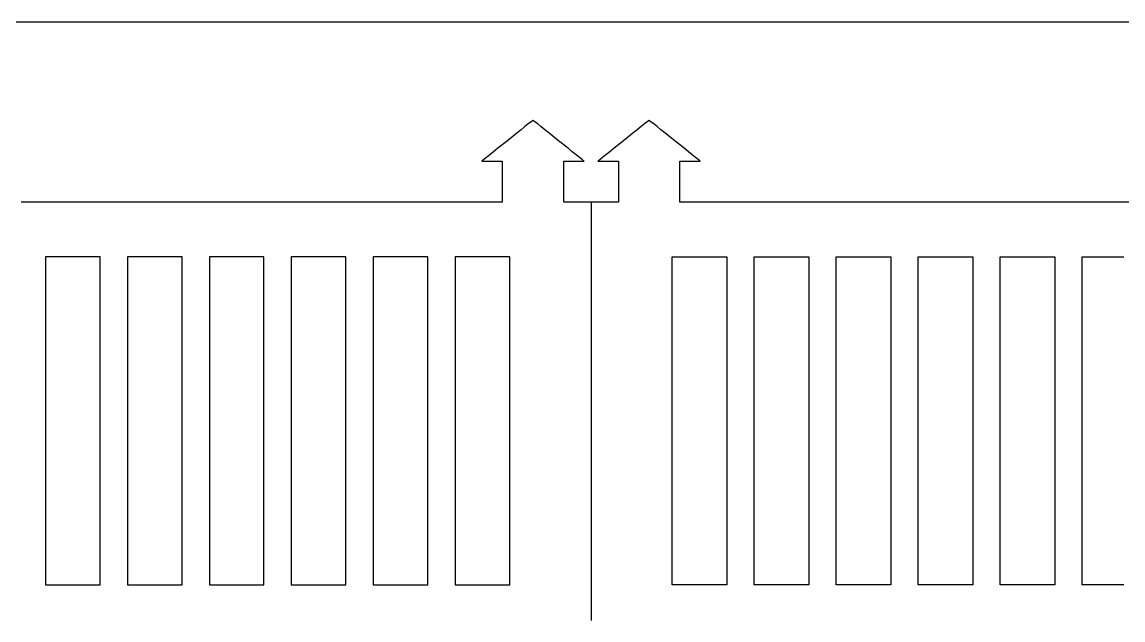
# Model space of a CAD drawing. Header units: millimetres. Extents: x 132 to 771, y 404 to 944.
# Drawn here: x 644.46 to 684.76, y 815.66 to 837.54 of the extents above; entities that cross this region are included whole.
import ezdxf

# ---------------------------------------------------------------- set-up
doc = ezdxf.new("R2010")
doc.units = ezdxf.units.MM
doc.header["$MEASUREMENT"] = 0
doc.layers.get('0').update_dxf_attribs({"linetype": 'CONTINUOUS', "true_color": 0xffffff})

msp = doc.modelspace()

# ---------------------------------------------------------------- linework, layer by layer
at = {"color": 6, "linetype": 'Continuous'}
msp.add_lwpolyline([(469.246, 687.545), (769.246, 687.545), (769.246, 837.545), (469.246, 837.545)], close=True, dxfattribs=at)
at = {"color": 7, "linetype": 'Continuous', "true_color": 0xffffff}
for points in [[(686.143, 830.95), (683.481, 830.95), (682.201, 830.95), (680.961, 830.95), (679.761, 830.95), (678.606, 830.95), (677.496, 830.95), (676.438, 830.95), (675.431, 830.95), (674.483, 830.95), (673.593, 830.95), (672.763, 830.95), (672.001, 830.95), (671.306, 830.95), (670.681, 830.95), (670.128, 830.95), (669.653, 830.95), (669.258, 830.95), (668.948, 830.95), (668.721, 830.95), (668.583, 830.95), (668.536, 830.95), (668.536, 830.967), (668.536, 831.015), (668.536, 831.087), (668.536, 831.185), (668.536, 831.297), (668.536, 831.425), (668.536, 831.7), (668.536, 831.975), (668.536, 832.102), (668.536, 832.215), (668.536, 832.312), (668.536, 832.385), (668.536, 832.432), (668.536, 832.45), (668.543, 832.45), (668.568, 832.45), (668.653, 832.45), (668.773, 832.45), (668.911, 832.45), (669.048, 832.45), (669.168, 832.45), (669.253, 832.45), (669.278, 832.45), (669.286, 832.45), (669.266, 832.467), (669.206, 832.515), (669.113, 832.587), (668.993, 832.685), (668.851, 832.797), (668.693, 832.925), (668.348, 833.2), (668.003, 833.475), (667.846, 833.602), (667.703, 833.715), (667.583, 833.812), (667.491, 833.885), (667.431, 833.932), (667.411, 833.95), (667.391, 833.932), (667.331, 833.885), (667.238, 833.812), (667.118, 833.715), (666.976, 833.602), (666.818, 833.475), (666.473, 833.2), (666.128, 832.925), (665.971, 832.797), (665.828, 832.685), (665.708, 832.587), (665.616, 832.515), (665.556, 832.467), (665.536, 832.45), (665.543, 832.45), (665.568, 832.45), (665.653, 832.45), (665.773, 832.45), (665.911, 832.45), (666.048, 832.45), (666.168, 832.45), (666.253, 832.45), (666.278, 832.45), (666.286, 832.45), (666.286, 832.432), (666.286, 832.385), (666.286, 832.312), (666.286, 832.215), (666.286, 832.102), (666.286, 831.975), (666.286, 831.7), (666.286, 831.425), (666.286, 831.297), (666.286, 831.185), (666.286, 831.087), (666.286, 831.015), (666.286, 830.967), (666.286, 830.95), (666.276, 830.95), (666.243, 830.95), (666.193, 830.95), (666.131, 830.95), (665.968, 830.95), (665.786, 830.95), (665.603, 830.95), (665.443, 830.95), (665.378, 830.95), (665.328, 830.95), (665.296, 830.95), (665.286, 830.95), (665.276, 830.95), (665.243, 830.95), (665.193, 830.95), (665.131, 830.95), (664.968, 830.95), (664.786, 830.95), (664.603, 830.95), (664.443, 830.95), (664.378, 830.95), (664.328, 830.95), (664.296, 830.95), (664.286, 830.95), (664.286, 830.967), (664.286, 831.015), (664.286, 831.087), (664.286, 831.185), (664.286, 831.297), (664.286, 831.425), (664.286, 831.7), (664.286, 831.975), (664.286, 832.102), (664.286, 832.215), (664.286, 832.312), (664.286, 832.385), (664.286, 832.432), (664.286, 832.45), (664.293, 832.45), (664.318, 832.45), (664.403, 832.45), (664.523, 832.45), (664.661, 832.45), (664.798, 832.45), (664.918, 832.45), (665.003, 832.45), (665.028, 832.45), (665.036, 832.45), (665.016, 832.467), (664.956, 832.515), (664.863, 832.587), (664.743, 832.685), (664.601, 832.797), (664.443, 832.925), (664.098, 833.2), (663.753, 833.475), (663.596, 833.602), (663.453, 833.715), (663.333, 833.812), (663.241, 833.885), (663.181, 833.932), (663.161, 833.95), (663.141, 833.932), (663.081, 833.885), (662.988, 833.812), (662.868, 833.715), (662.726, 833.602), (662.568, 833.475), (662.223, 833.2), (661.878, 832.925), (661.721, 832.797), (661.578, 832.685), (661.458, 832.587), (661.366, 832.515), (661.306, 832.467), (661.286, 832.45), (661.293, 832.45), (661.318, 832.45), (661.403, 832.45), (661.523, 832.45), (661.661, 832.45), (661.798, 832.45), (661.918, 832.45), (662.003, 832.45), (662.028, 832.45), (662.036, 832.45), (662.036, 832.432), (662.036, 832.385), (662.036, 832.312), (662.036, 832.215), (662.036, 832.102), (662.036, 831.975), (662.036, 831.7), (662.036, 831.425), (662.036, 831.297), (662.036, 831.185), (662.036, 831.087), (662.036, 831.015), (662.036, 830.967), (662.036, 830.95), (661.988, 830.95), (661.851, 830.95), (661.623, 830.95), (661.313, 830.95), (660.918, 830.95), (660.443, 830.95), (659.891, 830.95), (659.266, 830.95), (658.571, 830.95), (657.808, 830.95), (656.978, 830.95), (656.088, 830.95), (655.141, 830.95), (654.133, 830.95), (653.076, 830.95), (651.968, 830.95), (650.811, 830.95), (649.611, 830.95), (648.371, 830.95), (647.091, 830.95), (644.428, 830.95)], [(665.286, 830.95), (665.286, 830.937), (665.286, 830.905), (665.286, 830.847), (665.286, 830.77), (665.286, 830.672), (665.286, 830.555), (665.286, 830.417), (665.286, 830.262), (665.286, 830.09), (665.286, 829.9), (665.286, 829.695), (665.286, 829.472), (665.286, 828.987), (665.286, 828.45), (665.286, 827.865), (665.286, 827.24), (665.286, 826.577), (665.286, 825.887), (665.286, 825.172), (665.286, 824.442), (665.286, 822.95), (665.286, 821.457), (665.286, 820.727), (665.286, 820.012), (665.286, 819.322), (665.286, 818.66), (665.286, 818.035), (665.286, 817.45), (665.286, 816.912), (665.286, 816.427), (665.286, 816.205), (665.286, 816), (665.286, 815.81), (665.286, 815.637)], [(647.316, 828.95), (647.293, 828.95), (647.231, 828.95), (647.131, 828.95), (647.003, 828.95), (646.851, 828.95), (646.683, 828.95), (646.316, 828.95), (645.948, 828.95), (645.781, 828.95), (645.628, 828.95), (645.501, 828.95), (645.401, 828.95), (645.338, 828.95), (645.316, 828.95), (645.316, 828.942), (645.316, 828.915), (645.316, 828.872), (645.316, 828.815), (645.316, 828.742), (645.316, 828.652), (645.316, 828.435), (645.316, 828.162), (645.316, 827.842), (645.316, 827.477), (645.316, 827.075), (645.316, 826.637), (645.316, 826.167), (645.316, 825.67), (645.316, 825.152), (645.316, 824.617), (645.316, 824.07), (645.316, 822.95), (645.316, 821.83), (645.316, 821.282), (645.316, 820.747), (645.316, 820.23), (645.316, 819.732), (645.316, 819.262), (645.316, 818.825), (645.316, 818.422), (645.316, 818.057), (645.316, 817.737), (645.316, 817.465), (645.316, 817.247), (645.316, 817.157), (645.316, 817.085), (645.316, 817.027), (645.316, 816.985), (645.316, 816.957), (645.316, 816.95), (645.338, 816.95), (645.401, 816.95), (645.501, 816.95), (645.628, 816.95), (645.781, 816.95), (645.948, 816.95), (646.316, 816.95), (646.683, 816.95), (646.851, 816.95), (647.003, 816.95), (647.131, 816.95), (647.231, 816.95), (647.293, 816.95), (647.316, 816.95), (647.316, 816.957), (647.316, 816.985), (647.316, 817.027), (647.316, 817.085), (647.316, 817.157), (647.316, 817.247), (647.316, 817.465), (647.316, 817.737), (647.316, 818.057), (647.316, 818.422), (647.316, 818.825), (647.316, 819.262), (647.316, 819.732), (647.316, 820.23), (647.316, 820.747), (647.316, 821.282), (647.316, 821.83), (647.316, 822.95), (647.316, 824.07), (647.316, 824.617), (647.316, 825.152), (647.316, 825.67), (647.316, 826.167), (647.316, 826.635), (647.316, 827.075), (647.316, 827.477), (647.316, 827.842), (647.316, 828.162), (647.316, 828.435), (647.316, 828.652), (647.316, 828.742), (647.316, 828.815), (647.316, 828.872), (647.316, 828.915), (647.316, 828.94), (647.316, 828.95)], [(650.316, 828.95), (650.293, 828.95), (650.231, 828.95), (650.131, 828.95), (650.003, 828.95), (649.851, 828.95), (649.683, 828.95), (649.316, 828.95), (648.948, 828.95), (648.781, 828.95), (648.628, 828.95), (648.501, 828.95), (648.401, 828.95), (648.338, 828.95), (648.316, 828.95), (648.316, 828.942), (648.316, 828.915), (648.316, 828.872), (648.316, 828.815), (648.316, 828.742), (648.316, 828.652), (648.316, 828.435), (648.316, 828.162), (648.316, 827.842), (648.316, 827.477), (648.316, 827.075), (648.316, 826.637), (648.316, 826.167), (648.316, 825.67), (648.316, 825.152), (648.316, 824.617), (648.316, 824.07), (648.316, 822.95), (648.316, 821.83), (648.316, 821.282), (648.316, 820.747), (648.316, 820.23), (648.316, 819.732), (648.316, 819.262), (648.316, 818.825), (648.316, 818.422), (648.316, 818.057), (648.316, 817.737), (648.316, 817.465), (648.316, 817.247), (648.316, 817.157), (648.316, 817.085), (648.316, 817.027), (648.316, 816.985), (648.316, 816.957), (648.316, 816.95), (648.338, 816.95), (648.401, 816.95), (648.501, 816.95), (648.628, 816.95), (648.781, 816.95), (648.948, 816.95), (649.316, 816.95), (649.683, 816.95), (649.851, 816.95), (650.003, 816.95), (650.131, 816.95), (650.231, 816.95), (650.293, 816.95), (650.316, 816.95), (650.316, 816.957), (650.316, 816.985), (650.316, 817.027), (650.316, 817.085), (650.316, 817.157), (650.316, 817.247), (650.316, 817.465), (650.316, 817.737), (650.316, 818.057), (650.316, 818.422), (650.316, 818.825), (650.316, 819.262), (650.316, 819.732), (650.316, 820.23), (650.316, 820.747), (650.316, 821.282), (650.316, 821.83), (650.316, 822.95), (650.316, 824.07), (650.316, 824.617), (650.316, 825.152), (650.316, 825.67), (650.316, 826.167), (650.316, 826.635), (650.316, 827.075), (650.316, 827.477), (650.316, 827.842), (650.316, 828.162), (650.316, 828.435), (650.316, 828.652), (650.316, 828.742), (650.316, 828.815), (650.316, 828.872), (650.316, 828.915), (650.316, 828.94), (650.316, 828.95)], [(653.316, 828.95), (653.293, 828.95), (653.231, 828.95), (653.131, 828.95), (653.003, 828.95), (652.851, 828.95), (652.683, 828.95), (652.316, 828.95), (651.948, 828.95), (651.781, 828.95), (651.628, 828.95), (651.501, 828.95), (651.401, 828.95), (651.338, 828.95), (651.316, 828.95), (651.316, 828.942), (651.316, 828.915), (651.316, 828.872), (651.316, 828.815), (651.316, 828.742), (651.316, 828.652), (651.316, 828.435), (651.316, 828.162), (651.316, 827.842), (651.316, 827.477), (651.316, 827.075), (651.316, 826.637), (651.316, 826.167), (651.316, 825.67), (651.316, 825.152), (651.316, 824.617), (651.316, 824.07), (651.316, 822.95), (651.316, 821.83), (651.316, 821.282), (651.316, 820.747), (651.316, 820.23), (651.316, 819.732), (651.316, 819.262), (651.316, 818.825), (651.316, 818.422), (651.316, 818.057), (651.316, 817.737), (651.316, 817.465), (651.316, 817.247), (651.316, 817.157), (651.316, 817.085), (651.316, 817.027), (651.316, 816.985), (651.316, 816.957), (651.316, 816.95), (651.338, 816.95), (651.401, 816.95), (651.501, 816.95), (651.628, 816.95), (651.781, 816.95), (651.948, 816.95), (652.316, 816.95), (652.683, 816.95), (652.851, 816.95), (653.003, 816.95), (653.131, 816.95), (653.231, 816.95), (653.293, 816.95), (653.316, 816.95), (653.316, 816.957), (653.316, 816.985), (653.316, 817.027), (653.316, 817.085), (653.316, 817.157), (653.316, 817.247), (653.316, 817.465), (653.316, 817.737), (653.316, 818.057), (653.316, 818.422), (653.316, 818.825), (653.316, 819.262), (653.316, 819.732), (653.316, 820.23), (653.316, 820.747), (653.316, 821.282), (653.316, 821.83), (653.316, 822.95), (653.316, 824.07), (653.316, 824.617), (653.316, 825.152), (653.316, 825.67), (653.316, 826.167), (653.316, 826.635), (653.316, 827.075), (653.316, 827.477), (653.316, 827.842), (653.316, 828.162), (653.316, 828.435), (653.316, 828.652), (653.316, 828.742), (653.316, 828.815), (653.316, 828.872), (653.316, 828.915), (653.316, 828.94), (653.316, 828.95)], [(656.316, 828.95), (656.293, 828.95), (656.231, 828.95), (656.131, 828.95), (656.003, 828.95), (655.851, 828.95), (655.683, 828.95), (655.316, 828.95), (654.948, 828.95), (654.781, 828.95), (654.628, 828.95), (654.501, 828.95), (654.401, 828.95), (654.338, 828.95), (654.316, 828.95), (654.316, 828.942), (654.316, 828.915), (654.316, 828.872), (654.316, 828.815), (654.316, 828.742), (654.316, 828.652), (654.316, 828.435), (654.316, 828.162), (654.316, 827.842), (654.316, 827.477), (654.316, 827.075), (654.316, 826.637), (654.316, 826.167), (654.316, 825.67), (654.316, 825.152), (654.316, 824.617), (654.316, 824.07), (654.316, 822.95), (654.316, 821.83), (654.316, 821.282), (654.316, 820.747), (654.316, 820.23), (654.316, 819.732), (654.316, 819.262), (654.316, 818.825), (654.316, 818.422), (654.316, 818.057), (654.316, 817.737), (654.316, 817.465), (654.316, 817.247), (654.316, 817.157), (654.316, 817.085), (654.316, 817.027), (654.316, 816.985), (654.316, 816.957), (654.316, 816.95), (654.338, 816.95), (654.401, 816.95), (654.501, 816.95), (654.628, 816.95), (654.781, 816.95), (654.948, 816.95), (655.316, 816.95), (655.683, 816.95), (655.851, 816.95), (656.003, 816.95), (656.131, 816.95), (656.231, 816.95), (656.293, 816.95), (656.316, 816.95), (656.316, 816.957), (656.316, 816.985), (656.316, 817.027), (656.316, 817.085), (656.316, 817.157), (656.316, 817.247), (656.316, 817.465), (656.316, 817.737), (656.316, 818.057), (656.316, 818.422), (656.316, 818.825), (656.316, 819.262), (656.316, 819.732), (656.316, 820.23), (656.316, 820.747), (656.316, 821.282), (656.316, 821.83), (656.316, 822.95), (656.316, 824.07), (656.316, 824.617), (656.316, 825.152), (656.316, 825.67), (656.316, 826.167), (656.316, 826.635), (656.316, 827.075), (656.316, 827.477), (656.316, 827.842), (656.316, 828.162), (656.316, 828.435), (656.316, 828.652), (656.316, 828.742), (656.316, 828.815), (656.316, 828.872), (656.316, 828.915), (656.316, 828.94), (656.316, 828.95)], [(659.316, 828.95), (659.293, 828.95), (659.231, 828.95), (659.131, 828.95), (659.003, 828.95), (658.851, 828.95), (658.683, 828.95), (658.316, 828.95), (657.948, 828.95), (657.781, 828.95), (657.628, 828.95), (657.501, 828.95), (657.401, 828.95), (657.338, 828.95), (657.316, 828.95), (657.316, 828.942), (657.316, 828.915), (657.316, 828.872), (657.316, 828.815), (657.316, 828.742), (657.316, 828.652), (657.316, 828.435), (657.316, 828.162), (657.316, 827.842), (657.316, 827.477), (657.316, 827.075), (657.316, 826.637), (657.316, 826.167), (657.316, 825.67), (657.316, 825.152), (657.316, 824.617), (657.316, 824.07), (657.316, 822.95), (657.316, 821.83), (657.316, 821.282), (657.316, 820.747), (657.316, 820.23), (657.316, 819.732), (657.316, 819.262), (657.316, 818.825), (657.316, 818.422), (657.316, 818.057), (657.316, 817.737), (657.316, 817.465), (657.316, 817.247), (657.316, 817.157), (657.316, 817.085), (657.316, 817.027), (657.316, 816.985), (657.316, 816.957), (657.316, 816.95), (657.338, 816.95), (657.401, 816.95), (657.501, 816.95), (657.628, 816.95), (657.781, 816.95), (657.948, 816.95), (658.316, 816.95), (658.683, 816.95), (658.851, 816.95), (659.003, 816.95), (659.131, 816.95), (659.231, 816.95), (659.293, 816.95), (659.316, 816.95), (659.316, 816.957), (659.316, 816.985), (659.316, 817.027), (659.316, 817.085), (659.316, 817.157), (659.316, 817.247), (659.316, 817.465), (659.316, 817.737), (659.316, 818.057), (659.316, 818.422), (659.316, 818.825), (659.316, 819.262), (659.316, 819.732), (659.316, 820.23), (659.316, 820.747), (659.316, 821.282), (659.316, 821.83), (659.316, 822.95), (659.316, 824.07), (659.316, 824.617), (659.316, 825.152), (659.316, 825.67), (659.316, 826.167), (659.316, 826.635), (659.316, 827.075), (659.316, 827.477), (659.316, 827.842), (659.316, 828.162), (659.316, 828.435), (659.316, 828.652), (659.316, 828.742), (659.316, 828.815), (659.316, 828.872), (659.316, 828.915), (659.316, 828.94), (659.316, 828.95)], [(662.316, 828.95), (662.293, 828.95), (662.231, 828.95), (662.131, 828.95), (662.003, 828.95), (661.851, 828.95), (661.683, 828.95), (661.316, 828.95), (660.948, 828.95), (660.781, 828.95), (660.628, 828.95), (660.501, 828.95), (660.401, 828.95), (660.338, 828.95), (660.316, 828.95), (660.316, 828.942), (660.316, 828.915), (660.316, 828.872), (660.316, 828.815), (660.316, 828.742), (660.316, 828.652), (660.316, 828.435), (660.316, 828.162), (660.316, 827.842), (660.316, 827.477), (660.316, 827.075), (660.316, 826.637), (660.316, 826.167), (660.316, 825.67), (660.316, 825.152), (660.316, 824.617), (660.316, 824.07), (660.316, 822.95), (660.316, 821.83), (660.316, 821.282), (660.316, 820.747), (660.316, 820.23), (660.316, 819.732), (660.316, 819.262), (660.316, 818.825), (660.316, 818.422), (660.316, 818.057), (660.316, 817.737), (660.316, 817.465), (660.316, 817.247), (660.316, 817.157), (660.316, 817.085), (660.316, 817.027), (660.316, 816.985), (660.316, 816.957), (660.316, 816.95), (660.338, 816.95), (660.401, 816.95), (660.501, 816.95), (660.628, 816.95), (660.781, 816.95), (660.948, 816.95), (661.316, 816.95), (661.683, 816.95), (661.851, 816.95), (662.003, 816.95), (662.131, 816.95), (662.231, 816.95), (662.293, 816.95), (662.316, 816.95), (662.316, 816.957), (662.316, 816.985), (662.316, 817.027), (662.316, 817.085), (662.316, 817.157), (662.316, 817.247), (662.316, 817.465), (662.316, 817.737), (662.316, 818.057), (662.316, 818.422), (662.316, 818.825), (662.316, 819.262), (662.316, 819.732), (662.316, 820.23), (662.316, 820.747), (662.316, 821.282), (662.316, 821.83), (662.316, 822.95), (662.316, 824.07), (662.316, 824.617), (662.316, 825.152), (662.316, 825.67), (662.316, 826.167), (662.316, 826.635), (662.316, 827.075), (662.316, 827.477), (662.316, 827.842), (662.316, 828.162), (662.316, 828.435), (662.316, 828.652), (662.316, 828.742), (662.316, 828.815), (662.316, 828.872), (662.316, 828.915), (662.316, 828.94), (662.316, 828.95)], [(668.256, 828.95), (668.278, 828.95), (668.341, 828.95), (668.441, 828.95), (668.568, 828.95), (668.721, 828.95), (668.888, 828.95), (669.256, 828.95), (669.623, 828.95), (669.791, 828.95), (669.943, 828.95), (670.071, 828.95), (670.171, 828.95), (670.233, 828.95), (670.256, 828.95), (670.256, 828.942), (670.256, 828.915), (670.256, 828.872), (670.256, 828.815), (670.256, 828.742), (670.256, 828.652), (670.256, 828.435), (670.256, 828.162), (670.256, 827.842), (670.256, 827.477), (670.256, 827.075), (670.256, 826.637), (670.256, 826.167), (670.256, 825.67), (670.256, 825.152), (670.256, 824.617), (670.256, 824.07), (670.256, 822.95), (670.256, 821.83), (670.256, 821.282), (670.256, 820.747), (670.256, 820.23), (670.256, 819.732), (670.256, 819.262), (670.256, 818.825), (670.256, 818.422), (670.256, 818.057), (670.256, 817.737), (670.256, 817.465), (670.256, 817.247), (670.256, 817.157), (670.256, 817.085), (670.256, 817.027), (670.256, 816.985), (670.256, 816.957), (670.256, 816.95), (670.233, 816.95), (670.171, 816.95), (670.071, 816.95), (669.943, 816.95), (669.791, 816.95), (669.623, 816.95), (669.256, 816.95), (668.888, 816.95), (668.721, 816.95), (668.568, 816.95), (668.441, 816.95), (668.341, 816.95), (668.278, 816.95), (668.256, 816.95), (668.256, 816.957), (668.256, 816.985), (668.256, 817.027), (668.256, 817.085), (668.256, 817.157), (668.256, 817.247), (668.256, 817.465), (668.256, 817.737), (668.256, 818.057), (668.256, 818.422), (668.256, 818.825), (668.256, 819.262), (668.256, 819.732), (668.256, 820.23), (668.256, 820.747), (668.256, 821.282), (668.256, 821.83), (668.256, 822.95), (668.256, 824.07), (668.256, 824.617), (668.256, 825.152), (668.256, 825.67), (668.256, 826.167), (668.256, 826.635), (668.256, 827.075), (668.256, 827.477), (668.256, 827.842), (668.256, 828.162), (668.256, 828.435), (668.256, 828.652), (668.256, 828.742), (668.256, 828.815), (668.256, 828.872), (668.256, 828.915), (668.256, 828.94), (668.256, 828.95)], [(671.256, 828.95), (671.278, 828.95), (671.341, 828.95), (671.441, 828.95), (671.568, 828.95), (671.721, 828.95), (671.888, 828.95), (672.256, 828.95), (672.623, 828.95), (672.791, 828.95), (672.943, 828.95), (673.071, 828.95), (673.171, 828.95), (673.233, 828.95), (673.256, 828.95), (673.256, 828.942), (673.256, 828.915), (673.256, 828.872), (673.256, 828.815), (673.256, 828.742), (673.256, 828.652), (673.256, 828.435), (673.256, 828.162), (673.256, 827.842), (673.256, 827.477), (673.256, 827.075), (673.256, 826.637), (673.256, 826.167), (673.256, 825.67), (673.256, 825.152), (673.256, 824.617), (673.256, 824.07), (673.256, 822.95), (673.256, 821.83), (673.256, 821.282), (673.256, 820.747), (673.256, 820.23), (673.256, 819.732), (673.256, 819.262), (673.256, 818.825), (673.256, 818.422), (673.256, 818.057), (673.256, 817.737), (673.256, 817.465), (673.256, 817.247), (673.256, 817.157), (673.256, 817.085), (673.256, 817.027), (673.256, 816.985), (673.256, 816.957), (673.256, 816.95), (673.233, 816.95), (673.171, 816.95), (673.071, 816.95), (672.943, 816.95), (672.791, 816.95), (672.623, 816.95), (672.256, 816.95), (671.888, 816.95), (671.721, 816.95), (671.568, 816.95), (671.441, 816.95), (671.341, 816.95), (671.278, 816.95), (671.256, 816.95), (671.256, 816.957), (671.256, 816.985), (671.256, 817.027), (671.256, 817.085), (671.256, 817.157), (671.256, 817.247), (671.256, 817.465), (671.256, 817.737), (671.256, 818.057), (671.256, 818.422), (671.256, 818.825), (671.256, 819.262), (671.256, 819.732), (671.256, 820.23), (671.256, 820.747), (671.256, 821.282), (671.256, 821.83), (671.256, 822.95), (671.256, 824.07), (671.256, 824.617), (671.256, 825.152), (671.256, 825.67), (671.256, 826.167), (671.256, 826.635), (671.256, 827.075), (671.256, 827.477), (671.256, 827.842), (671.256, 828.162), (671.256, 828.435), (671.256, 828.652), (671.256, 828.742), (671.256, 828.815), (671.256, 828.872), (671.256, 828.915), (671.256, 828.94), (671.256, 828.95)], [(674.256, 828.95), (674.278, 828.95), (674.341, 828.95), (674.441, 828.95), (674.568, 828.95), (674.721, 828.95), (674.888, 828.95), (675.256, 828.95), (675.623, 828.95), (675.791, 828.95), (675.943, 828.95), (676.071, 828.95), (676.171, 828.95), (676.233, 828.95), (676.256, 828.95), (676.256, 828.942), (676.256, 828.915), (676.256, 828.872), (676.256, 828.815), (676.256, 828.742), (676.256, 828.652), (676.256, 828.435), (676.256, 828.162), (676.256, 827.842), (676.256, 827.477), (676.256, 827.075), (676.256, 826.637), (676.256, 826.167), (676.256, 825.67), (676.256, 825.152), (676.256, 824.617), (676.256, 824.07), (676.256, 822.95), (676.256, 821.83), (676.256, 821.282), (676.256, 820.747), (676.256, 820.23), (676.256, 819.732), (676.256, 819.262), (676.256, 818.825), (676.256, 818.422), (676.256, 818.057), (676.256, 817.737), (676.256, 817.465), (676.256, 817.247), (676.256, 817.157), (676.256, 817.085), (676.256, 817.027), (676.256, 816.985), (676.256, 816.957), (676.256, 816.95), (676.233, 816.95), (676.171, 816.95), (676.071, 816.95), (675.943, 816.95), (675.791, 816.95), (675.623, 816.95), (675.256, 816.95), (674.888, 816.95), (674.721, 816.95), (674.568, 816.95), (674.441, 816.95), (674.341, 816.95), (674.278, 816.95), (674.256, 816.95), (674.256, 816.957), (674.256, 816.985), (674.256, 817.027), (674.256, 817.085), (674.256, 817.157), (674.256, 817.247), (674.256, 817.465), (674.256, 817.737), (674.256, 818.057), (674.256, 818.422), (674.256, 818.825), (674.256, 819.262), (674.256, 819.732), (674.256, 820.23), (674.256, 820.747), (674.256, 821.282), (674.256, 821.83), (674.256, 822.95), (674.256, 824.07), (674.256, 824.617), (674.256, 825.152), (674.256, 825.67), (674.256, 826.167), (674.256, 826.635), (674.256, 827.075), (674.256, 827.477), (674.256, 827.842), (674.256, 828.162), (674.256, 828.435), (674.256, 828.652), (674.256, 828.742), (674.256, 828.815), (674.256, 828.872), (674.256, 828.915), (674.256, 828.94), (674.256, 828.95)], [(677.256, 828.95), (677.278, 828.95), (677.341, 828.95), (677.441, 828.95), (677.568, 828.95), (677.721, 828.95), (677.888, 828.95), (678.256, 828.95), (678.623, 828.95), (678.791, 828.95), (678.943, 828.95), (679.071, 828.95), (679.171, 828.95), (679.233, 828.95), (679.256, 828.95), (679.256, 828.942), (679.256, 828.915), (679.256, 828.872), (679.256, 828.815), (679.256, 828.742), (679.256, 828.652), (679.256, 828.435), (679.256, 828.162), (679.256, 827.842), (679.256, 827.477), (679.256, 827.075), (679.256, 826.637), (679.256, 826.167), (679.256, 825.67), (679.256, 825.152), (679.256, 824.617), (679.256, 824.07), (679.256, 822.95), (679.256, 821.83), (679.256, 821.282), (679.256, 820.747), (679.256, 820.23), (679.256, 819.732), (679.256, 819.262), (679.256, 818.825), (679.256, 818.422), (679.256, 818.057), (679.256, 817.737), (679.256, 817.465), (679.256, 817.247), (679.256, 817.157), (679.256, 817.085), (679.256, 817.027), (679.256, 816.985), (679.256, 816.957), (679.256, 816.95), (679.233, 816.95), (679.171, 816.95), (679.071, 816.95), (678.943, 816.95), (678.791, 816.95), (678.623, 816.95), (678.256, 816.95), (677.888, 816.95), (677.721, 816.95), (677.568, 816.95), (677.441, 816.95), (677.341, 816.95), (677.278, 816.95), (677.256, 816.95), (677.256, 816.957), (677.256, 816.985), (677.256, 817.027), (677.256, 817.085), (677.256, 817.157), (677.256, 817.247), (677.256, 817.465), (677.256, 817.737), (677.256, 818.057), (677.256, 818.422), (677.256, 818.825), (677.256, 819.262), (677.256, 819.732), (677.256, 820.23), (677.256, 820.747), (677.256, 821.282), (677.256, 821.83), (677.256, 822.95), (677.256, 824.07), (677.256, 824.617), (677.256, 825.152), (677.256, 825.67), (677.256, 826.167), (677.256, 826.635), (677.256, 827.075), (677.256, 827.477), (677.256, 827.842), (677.256, 828.162), (677.256, 828.435), (677.256, 828.652), (677.256, 828.742), (677.256, 828.815), (677.256, 828.872), (677.256, 828.915), (677.256, 828.94), (677.256, 828.95)], [(680.256, 828.95), (680.278, 828.95), (680.341, 828.95), (680.441, 828.95), (680.568, 828.95), (680.721, 828.95), (680.888, 828.95), (681.256, 828.95), (681.623, 828.95), (681.791, 828.95), (681.943, 828.95), (682.071, 828.95), (682.171, 828.95), (682.233, 828.95), (682.256, 828.95), (682.256, 828.942), (682.256, 828.915), (682.256, 828.872), (682.256, 828.815), (682.256, 828.742), (682.256, 828.652), (682.256, 828.435), (682.256, 828.162), (682.256, 827.842), (682.256, 827.477), (682.256, 827.075), (682.256, 826.637), (682.256, 826.167), (682.256, 825.67), (682.256, 825.152), (682.256, 824.617), (682.256, 824.07), (682.256, 822.95), (682.256, 821.83), (682.256, 821.282), (682.256, 820.747), (682.256, 820.23), (682.256, 819.732), (682.256, 819.262), (682.256, 818.825), (682.256, 818.422), (682.256, 818.057), (682.256, 817.737), (682.256, 817.465), (682.256, 817.247), (682.256, 817.157), (682.256, 817.085), (682.256, 817.027), (682.256, 816.985), (682.256, 816.957), (682.256, 816.95), (682.233, 816.95), (682.171, 816.95), (682.071, 816.95), (681.943, 816.95), (681.791, 816.95), (681.623, 816.95), (681.256, 816.95), (680.888, 816.95), (680.721, 816.95), (680.568, 816.95), (680.441, 816.95), (680.341, 816.95), (680.278, 816.95), (680.256, 816.95), (680.256, 816.957), (680.256, 816.985), (680.256, 817.027), (680.256, 817.085), (680.256, 817.157), (680.256, 817.247), (680.256, 817.465), (680.256, 817.737), (680.256, 818.057), (680.256, 818.422), (680.256, 818.825), (680.256, 819.262), (680.256, 819.732), (680.256, 820.23), (680.256, 820.747), (680.256, 821.282), (680.256, 821.83), (680.256, 822.95), (680.256, 824.07), (680.256, 824.617), (680.256, 825.152), (680.256, 825.67), (680.256, 826.167), (680.256, 826.635), (680.256, 827.075), (680.256, 827.477), (680.256, 827.842), (680.256, 828.162), (680.256, 828.435), (680.256, 828.652), (680.256, 828.742), (680.256, 828.815), (680.256, 828.872), (680.256, 828.915), (680.256, 828.94), (680.256, 828.95)], [(683.256, 828.95), (683.278, 828.95), (683.341, 828.95), (683.441, 828.95), (683.568, 828.95), (683.721, 828.95), (683.888, 828.95), (684.256, 828.95), (684.623, 828.95), (684.791, 828.95)], [(684.791, 816.95), (684.623, 816.95), (684.256, 816.95), (683.888, 816.95), (683.721, 816.95), (683.568, 816.95), (683.441, 816.95), (683.341, 816.95), (683.278, 816.95), (683.256, 816.95), (683.256, 816.957), (683.256, 816.985), (683.256, 817.027), (683.256, 817.085), (683.256, 817.157), (683.256, 817.247), (683.256, 817.465), (683.256, 817.737), (683.256, 818.057), (683.256, 818.422), (683.256, 818.825), (683.256, 819.262), (683.256, 819.732), (683.256, 820.23), (683.256, 820.747), (683.256, 821.282), (683.256, 821.83), (683.256, 822.95), (683.256, 824.07), (683.256, 824.617), (683.256, 825.152), (683.256, 825.67), (683.256, 826.167), (683.256, 826.635), (683.256, 827.075), (683.256, 827.477), (683.256, 827.842), (683.256, 828.162), (683.256, 828.435), (683.256, 828.652), (683.256, 828.742), (683.256, 828.815), (683.256, 828.872), (683.256, 828.915), (683.256, 828.94), (683.256, 828.95)]]:
    msp.add_lwpolyline(points, dxfattribs=at)

doc.saveas('drawing.dxf')
